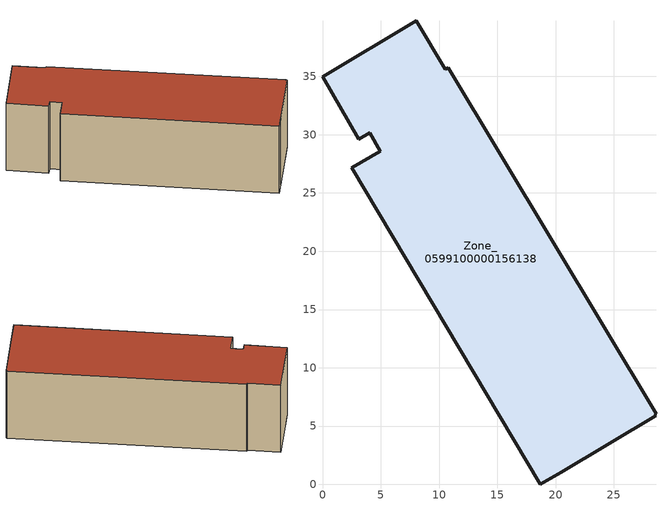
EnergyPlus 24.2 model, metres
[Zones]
Zone_0599100000156138
 floor ground (C_G): 28.52,6 28.59,5.87 20.48,1.04 18.68,0 2.52,27.16 4.94,28.6 4.06,30.17 3.11,29.61 0,34.97 8.05,39.79 10.53,35.6 10.8,35.76 28.61,6.06 z0
 wall outside (C_F): 10.53,35.6 8.05,39.79 0,34.97 3.11,29.61 4.06,30.17 4.94,28.6 2.52,27.16 18.68,0 20.48,1.04 28.59,5.87 28.52,6 28.61,6.06 10.8,35.76 10.53,35.6 z0:11.77
 roof outside (C_R): 28.61,6.06 10.8,35.76 10.53,35.6 8.05,39.79 0,34.97 3.11,29.61 4.06,30.17 4.94,28.6 2.52,27.16 18.68,0 20.48,1.04 28.59,5.87 28.52,6 z11.77
[BUILDING]
Pand.0599100000156138: North Axis=0; Terrain=City; Loads Convergence Tolerance Value=0.04; Temperature Convergence Tolerance Value=0.4; Solar Distribution=FullExterior; Maximum Number of Warmup Days=25; Minimum Number of Warmup Days=1
[Site:Location]
Rotterdam.The.Hague.AP_ZH_NLD Design_Conditions: Latitude=51.96; Longitude=4.45; Time Zone=1; Elevation=-4.5
[SITE:GROUNDTEMPERATURE:BUILDINGSURFACE]
18, 18, 18, 18, 18, 18, 18, 18, 18, 18, 18, 18
[MATERIAL] Thermal Absorptance=0.9; Solar Absorptance=0.7; Visible Absorptance=0.7
Name | Roughness | Thickness | Conductivity | Density | Specific Heat
G.TC.1946 | MediumSmooth | 0.15 | 1 | 540 | 1210
F.TC.1946 | Rough | 0.3 | 0.857143 | 1920 | 840
R.TC.1946 | MediumRough | 0.2 | 0.909091 | 1500 | 1000
[CONSTRUCTION]
C_G: G.TC.1946
C_F: F.TC.1946
C_R: R.TC.1946
[ZONE]
Zone_0599100000156138: Type=1; Multiplier=1; Ceiling Height=Autocalculate; Volume=Autocalculate; Floor Area=autocalculate; Part of Total Floor Area=Yes
[ZONEINFILTRATION:DESIGNFLOWRATE]
Infil_Zone_0599100000156138: Zone or ZoneList or Space or SpaceList=Zone_0599100000156138; Schedule=AlwaysOn; Design Flow Rate Calculation Method=Flow/Area; Flow Rate per Floor Area=0.003; Constant Term Coefficient=1; Temperature Term Coefficient=0; Velocity Term Coefficient=0; Velocity Squared Term Coefficient=0
[HVACTEMPLATE:ZONE:IDEALLOADSAIRSYSTEM]
Zone_0599100000156138: Maximum Heating Supply Air Temperature=50; Minimum Cooling Supply Air Temperature=13; Maximum Heating Supply Air Humidity Ratio=0.0156; Minimum Cooling Supply Air Humidity Ratio=0.0077; Heating Limit=NoLimit; Cooling Limit=NoLimit; Dehumidification Control Type=ConstantSensibleHeatRatio; Cooling Sensible Heat Ratio=0.7; Dehumidification Setpoint=60; Humidification Control Type=None; Humidification Setpoint=30; Outdoor Air Method=None; Outdoor Air Flow Rate per Person=0.00944; Outdoor Air Flow Rate per Zone Floor Area=0; Outdoor Air Flow Rate per Zone=0; Demand Controlled Ventilation Type=None; Outdoor Air Economizer Type=NoEconomizer; Heat Recovery Type=None; Sensible Heat Recovery Effectiveness=0.7; Latent Heat Recovery Effectiveness=0.65
[ZONECONTROL:THERMOSTAT]
ThermostatControl_Zone_0599100000156138: Zone or ZoneList=Zone_0599100000156138; Control Type Schedule=DualSetpointControlType; Control 1=Thermostat_Zone_0599100000156138; Temperature Difference Between Cutout And Setpoint=0
[THERMOSTATSETPOINT:DUALSETPOINT]
Thermostat_Zone_0599100000156138: Heating Setpoint Temperature Schedule=HeatingSetpoint_Zone_0599100000156138; Cooling Setpoint Temperature Schedule=CoolingSetpoint_Zone_0599100000156138
[SCHEDULE:COMPACT]
HeatingSetpoint_Zone_0599100000156138: Through: 12/31, For: AllDays, Until: 24:00, 21
CoolingSetpoint_Zone_0599100000156138: Through: 12/31, For: AllDays, Until: 24:00, 24
DualSetpointControlType: Through: 12/31, For: AllDays, Until: 24:00, 4
AlwaysOn: Through: 12/31, For: AllDays, Until: 24:00, 1
